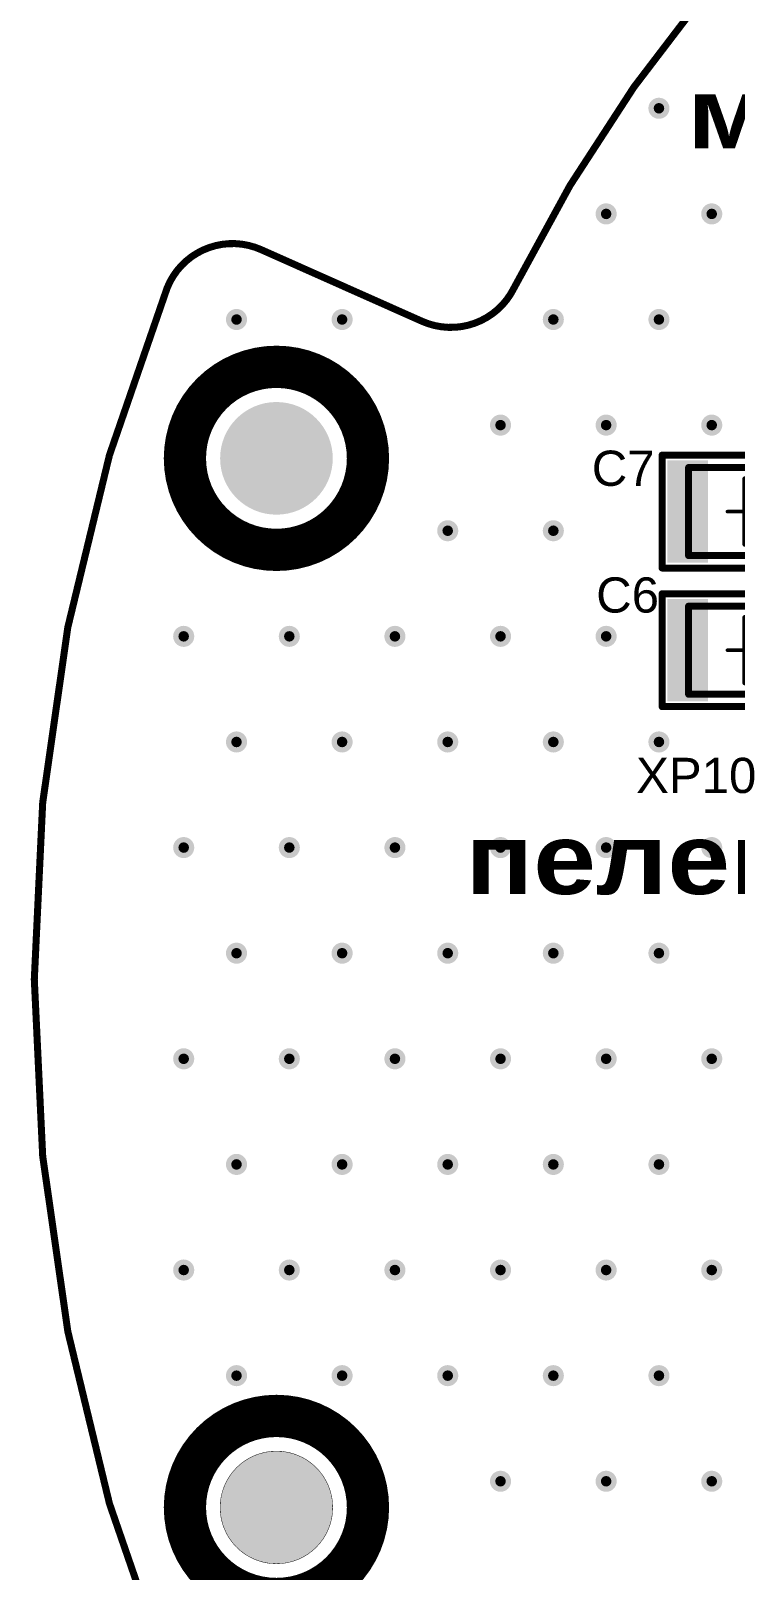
# Model space of a CAD drawing. Header units: inches. Extents: x 0 to 106, y 0 to 106.
# Drawn here: x -0.09 to 19.92, y 36.22 to 79.95 of the extents above; entities that cross this region are included whole.
import ezdxf

# ---------------------------------------------------------------- set-up
doc = ezdxf.new("R2010")
doc.units = ezdxf.units.IN
for name, color, linetype in [('Board shape', 56, 'Continuous'), ('Bottom Layer', 5, 'Continuous'), ('Keep-Out Layer', 6, 'Continuous'), ('Mechanical 1', 6, 'Continuous'), ('Mechanical 13', 56, 'Continuous'), ('Mechanical 15', 56, 'Continuous'), ('Mechanical 16', 56, 'Continuous'), ('Mechanical 5', 56, 'Continuous'), ('Pad Holes', 156, 'Continuous'), ('Top Layer', 1, 'Continuous'), ('Top Overlay', 2, 'Continuous'), ('Top Paste', 8, 'Continuous'), ('Top Solder', 216, 'Continuous'), ('Via Holes', 16, 'Continuous')]:
    doc.layers.add(name, color=color, linetype=linetype)
doc.styles.add('Arial', font='', dxfattribs={"height": 0.2})
doc.styles.add('Arial Black', font='', dxfattribs={"height": 0.2})
doc.styles.get('Arial').set_extended_font_data('Arial')
doc.styles.get('Arial Black').set_extended_font_data('Arial Black')

# ---------------------------------------------------------------- blocks, each defined once
blk = doc.blocks.new('1210C_21')
at = {"layer": 'Top Layer'}
for points in [[(-2.10207606, 1.35309991), (-1.14792506, 1.35309991), (-1.14792506, -1.35309991), (-2.10207606, -1.35309991)], [(1.14792506, 1.35309991), (2.10207606, 1.35309991), (2.10207606, -1.35309991), (1.14792506, -1.35309991)]]:
    blk.add_hatch(color=1, dxfattribs=at).paths.add_polyline_path(points)
at = {"layer": 'Top Paste'}
for points in [[(-2.10207606, 1.35309991), (-1.14792506, 1.35309991), (-1.14792506, -1.35309991), (-2.10207606, -1.35309991)], [(1.14792506, 1.35309991), (2.10207606, 1.35309991), (2.10207606, -1.35309991), (1.14792506, -1.35309991)]]:
    blk.add_hatch(color=8, dxfattribs=at).paths.add_polyline_path(points)
at = {"layer": 'Top Solder'}
for points in [[(-2.20367606, 1.45469991), (-1.04632506, 1.45469991), (-1.04632506, -1.45469991), (-2.20367606, -1.45469991)], [(1.04632506, 1.45469991), (2.20367606, 1.45469991), (2.20367606, -1.45469991), (1.04632506, -1.45469991)]]:
    blk.add_hatch(color=216, dxfattribs=at).paths.add_polyline_path(points)
at = {"layer": 'Mechanical 13'}
for points in [[(-1.59999934, 1.25000004, 0.1999996, 0.1999996, 0), (1.59999934, 1.25000004, 0.1999996, 0.1999996, 0)], [(-1.59999934, -1.25000004, 0.1999996, 0.1999996, 0), (-1.59999934, 1.25000004, 0.1999996, 0.1999996, 0)], [(1.59999934, -1.25000004, 0.1999996, 0.1999996, 0), (1.59999934, 1.25000004, 0.1999996, 0.1999996, 0)], [(-1.59999934, -1.25000004, 0.1999996, 0.1999996, 0), (1.59999934, -1.25000004, 0.1999996, 0.1999996, 0)]]:
    blk.add_lwpolyline(points, format="xyseb", dxfattribs=at)
for points in [[(-1.64999924, 1.25000004, 0.0999998, 0.0999998, 1), (-1.54999944, 1.25000004, 0.0999998, 0.0999998, 1)], [(-1.64999924, 1.25000004, 0.0999998, 0.0999998, 1), (-1.54999944, 1.25000004, 0.0999998, 0.0999998, 1)], [(1.54999944, 1.25000004, 0.0999998, 0.0999998, 1), (1.64999924, 1.25000004, 0.0999998, 0.0999998, 1)], [(1.54999944, 1.25000004, 0.0999998, 0.0999998, 1), (1.64999924, 1.25000004, 0.0999998, 0.0999998, 1)], [(-1.64999924, -1.25000004, 0.0999998, 0.0999998, 1), (-1.54999944, -1.25000004, 0.0999998, 0.0999998, 1)], [(-1.64999924, -1.25000004, 0.0999998, 0.0999998, 1), (-1.54999944, -1.25000004, 0.0999998, 0.0999998, 1)], [(1.54999944, -1.25000004, 0.0999998, 0.0999998, 1), (1.64999924, -1.25000004, 0.0999998, 0.0999998, 1)], [(1.54999944, -1.25000004, 0.0999998, 0.0999998, 1), (1.64999924, -1.25000004, 0.0999998, 0.0999998, 1)]]:
    blk.add_lwpolyline(points, format="xyseb", close=True, dxfattribs=at)
at = {"layer": 'Mechanical 15'}
for points in [[(-2.35207556, 1.60309814, 0.1999996, 0.1999996, 0), (2.35207556, 1.60309814, 0.1999996, 0.1999996, 0)], [(-2.35207556, -1.60310068, 0.1999996, 0.1999996, 0), (-2.35207556, 1.60309814, 0.1999996, 0.1999996, 0)], [(2.35207556, -1.60310068, 0.1999996, 0.1999996, 0), (2.35207556, 1.60309814, 0.1999996, 0.1999996, 0)], [(-2.35207556, -1.60310068, 0.1999996, 0.1999996, 0), (2.35207556, -1.60310068, 0.1999996, 0.1999996, 0)]]:
    blk.add_lwpolyline(points, format="xyseb", dxfattribs=at)
for points in [[(-2.40207546, 1.60309814, 0.0999998, 0.0999998, 1), (-2.30207566, 1.60309814, 0.0999998, 0.0999998, 1)], [(-2.40207546, 1.60309814, 0.0999998, 0.0999998, 1), (-2.30207566, 1.60309814, 0.0999998, 0.0999998, 1)], [(2.30207566, 1.60309814, 0.0999998, 0.0999998, 1), (2.40207546, 1.60309814, 0.0999998, 0.0999998, 1)], [(2.30207566, 1.60309814, 0.0999998, 0.0999998, 1), (2.40207546, 1.60309814, 0.0999998, 0.0999998, 1)], [(-2.40207546, -1.60310068, 0.0999998, 0.0999998, 1), (-2.30207566, -1.60310068, 0.0999998, 0.0999998, 1)], [(-2.40207546, -1.60310068, 0.0999998, 0.0999998, 1), (-2.30207566, -1.60310068, 0.0999998, 0.0999998, 1)], [(2.30207566, -1.60310068, 0.0999998, 0.0999998, 1), (2.40207546, -1.60310068, 0.0999998, 0.0999998, 1)], [(2.30207566, -1.60310068, 0.0999998, 0.0999998, 1), (2.40207546, -1.60310068, 0.0999998, 0.0999998, 1)]]:
    blk.add_lwpolyline(points, format="xyseb", close=True, dxfattribs=at)
at = {"layer": 'Mechanical 16'}
for points in [[(0, -0.499999, 0.0999998, 0.0999998, 0), (0, 0.499999, 0.0999998, 0.0999998, 0)], [(-0.499999, 0, 0.0999998, 0.0999998, 0), (0.499999, 0, 0.0999998, 0.0999998, 0)]]:
    blk.add_lwpolyline(points, format="xyseb", dxfattribs=at)
for points in [[(-0.02499868, 0.499999, 0.0499999, 0.0499999, 1), (0.02499868, 0.499999, 0.0499999, 0.0499999, 1)], [(-0.5249976799999999, 0, 0.0499999, 0.0499999, 1), (-0.47500032, 0, 0.0499999, 0.0499999, 1)], [(0.47500032, 0, 0.0499999, 0.0499999, 1), (0.5249976799999999, 0, 0.0499999, 0.0499999, 1)], [(-0.02499868, -0.499999, 0.0499999, 0.0499999, 1), (0.02499868, -0.499999, 0.0499999, 0.0499999, 1)]]:
    blk.add_lwpolyline(points, format="xyseb", close=True, dxfattribs=at)
at = {"layer": 'Mechanical 5'}
for points in [[(-2.35207556, 1.60309814, 0.1999996, 0.1999996, 0), (2.35207556, 1.60309814, 0.1999996, 0.1999996, 0)], [(-2.35207556, -1.60310322, 0.1999996, 0.1999996, 0), (-2.35207556, 1.60309814, 0.1999996, 0.1999996, 0)], [(2.35207556, -1.60310322, 0.1999996, 0.1999996, 0), (2.35207556, 1.60309814, 0.1999996, 0.1999996, 0)], [(-2.35207556, -1.60310322, 0.1999996, 0.1999996, 0), (2.35207556, -1.60310322, 0.1999996, 0.1999996, 0)]]:
    blk.add_lwpolyline(points, format="xyseb", dxfattribs=at)
for points in [[(-2.40207546, 1.60309814, 0.0999998, 0.0999998, 1), (-2.30207566, 1.60309814, 0.0999998, 0.0999998, 1)], [(-2.40207546, 1.60309814, 0.0999998, 0.0999998, 1), (-2.30207566, 1.60309814, 0.0999998, 0.0999998, 1)], [(2.30207566, 1.60309814, 0.0999998, 0.0999998, 1), (2.40207546, 1.60309814, 0.0999998, 0.0999998, 1)], [(2.30207566, 1.60309814, 0.0999998, 0.0999998, 1), (2.40207546, 1.60309814, 0.0999998, 0.0999998, 1)], [(-2.40207546, -1.60310322, 0.0999998, 0.0999998, 1), (-2.30207566, -1.60310322, 0.0999998, 0.0999998, 1)], [(-2.40207546, -1.60310322, 0.0999998, 0.0999998, 1), (-2.30207566, -1.60310322, 0.0999998, 0.0999998, 1)], [(2.30207566, -1.60310322, 0.0999998, 0.0999998, 1), (2.40207546, -1.60310322, 0.0999998, 0.0999998, 1)], [(2.30207566, -1.60310322, 0.0999998, 0.0999998, 1), (2.40207546, -1.60310322, 0.0999998, 0.0999998, 1)]]:
    blk.add_lwpolyline(points, format="xyseb", close=True, dxfattribs=at)
at = {"layer": 'Top Overlay'}
for points in [[(-0.75000104, 1.27500126, 0.1499997, 0.1499997, 0), (0.75000104, 1.27500126, 0.1499997, 0.1499997, 0)], [(0, 0, 0.1499997, 0.1499997, 0), (0, 0.9249994199999999, 0.1499997, 0.1499997, 0)], [(0, -0.9249994199999999, 0.1499997, 0.1499997, 0), (0, 0, 0.1499997, 0.1499997, 0)], [(-0.75000104, -1.27500126, 0.1499997, 0.1499997, 0), (0.75000104, -1.27500126, 0.1499997, 0.1499997, 0)]]:
    blk.add_lwpolyline(points, format="xyseb", dxfattribs=at)
for points in [[(-0.7875015999999999, 1.27500126, 0.07499858, 0.07499858, 1), (-0.7125004799999999, 1.27500126, 0.07499858, 0.07499858, 1)], [(0.7125004799999999, 1.27500126, 0.07499858, 0.07499858, 1), (0.7875015999999999, 1.27500126, 0.07499858, 0.07499858, 1)], [(-0.03750056, 0.9249994199999999, 0.07499858, 0.07499858, 1), (0.03750056, 0.9249994199999999, 0.07499858, 0.07499858, 1)], [(-0.03750056, 0, 0.07499858, 0.07499858, 1), (0.03750056, 0, 0.07499858, 0.07499858, 1)], [(-0.03750056, 0, 0.07499858, 0.07499858, 1), (0.03750056, 0, 0.07499858, 0.07499858, 1)], [(-0.03750056, -0.9249994199999999, 0.07499858, 0.07499858, 1), (0.03750056, -0.9249994199999999, 0.07499858, 0.07499858, 1)], [(-0.7875015999999999, -1.27500126, 0.07499858, 0.07499858, 1), (-0.7125004799999999, -1.27500126, 0.07499858, 0.07499858, 1)], [(0.7125004799999999, -1.27500126, 0.07499858, 0.07499858, 1), (0.7875015999999999, -1.27500126, 0.07499858, 0.07499858, 1)]]:
    blk.add_lwpolyline(points, format="xyseb", close=True, dxfattribs=at)
at = {"layer": 'Mechanical 5', "style": 'Arial'}
blk.add_text('C7', height=1.00000054, rotation=360, dxfattribs=at).set_placement((-1.27e-05, 0.01071626))
blk = doc.blocks.new('1210C_22')
at = {"layer": 'Top Layer'}
for points in [[(-2.10207606, 1.35309991), (-1.14792506, 1.35309991), (-1.14792506, -1.35309991), (-2.10207606, -1.35309991)], [(1.14792506, 1.35309991), (2.10207606, 1.35309991), (2.10207606, -1.35309991), (1.14792506, -1.35309991)]]:
    blk.add_hatch(color=1, dxfattribs=at).paths.add_polyline_path(points)
at = {"layer": 'Top Paste'}
for points in [[(-2.10207606, 1.35309991), (-1.14792506, 1.35309991), (-1.14792506, -1.35309991), (-2.10207606, -1.35309991)], [(1.14792506, 1.35309991), (2.10207606, 1.35309991), (2.10207606, -1.35309991), (1.14792506, -1.35309991)]]:
    blk.add_hatch(color=8, dxfattribs=at).paths.add_polyline_path(points)
at = {"layer": 'Top Solder'}
for points in [[(-2.20367606, 1.45469991), (-1.04632506, 1.45469991), (-1.04632506, -1.45469991), (-2.20367606, -1.45469991)], [(1.04632506, 1.45469991), (2.20367606, 1.45469991), (2.20367606, -1.45469991), (1.04632506, -1.45469991)]]:
    blk.add_hatch(color=216, dxfattribs=at).paths.add_polyline_path(points)
at = {"layer": 'Mechanical 13'}
for points in [[(-1.59999934, -1.25000004, 0.1999996, 0.1999996, 0), (-1.59999934, 1.25000004, 0.1999996, 0.1999996, 0)], [(-1.59999934, 1.25000004, 0.1999996, 0.1999996, 0), (1.59999934, 1.25000004, 0.1999996, 0.1999996, 0)], [(1.59999934, -1.25000004, 0.1999996, 0.1999996, 0), (1.59999934, 1.25000004, 0.1999996, 0.1999996, 0)], [(-1.59999934, -1.25000004, 0.1999996, 0.1999996, 0), (1.59999934, -1.25000004, 0.1999996, 0.1999996, 0)]]:
    blk.add_lwpolyline(points, format="xyseb", dxfattribs=at)
for points in [[(-1.64999924, 1.25000004, 0.0999998, 0.0999998, 1), (-1.54999944, 1.25000004, 0.0999998, 0.0999998, 1)], [(-1.64999924, 1.25000004, 0.0999998, 0.0999998, 1), (-1.54999944, 1.25000004, 0.0999998, 0.0999998, 1)], [(1.54999944, 1.25000004, 0.0999998, 0.0999998, 1), (1.64999924, 1.25000004, 0.0999998, 0.0999998, 1)], [(1.54999944, 1.25000004, 0.0999998, 0.0999998, 1), (1.64999924, 1.25000004, 0.0999998, 0.0999998, 1)], [(-1.64999924, -1.25000004, 0.0999998, 0.0999998, 1), (-1.54999944, -1.25000004, 0.0999998, 0.0999998, 1)], [(-1.64999924, -1.25000004, 0.0999998, 0.0999998, 1), (-1.54999944, -1.25000004, 0.0999998, 0.0999998, 1)], [(1.54999944, -1.25000004, 0.0999998, 0.0999998, 1), (1.64999924, -1.25000004, 0.0999998, 0.0999998, 1)], [(1.54999944, -1.25000004, 0.0999998, 0.0999998, 1), (1.64999924, -1.25000004, 0.0999998, 0.0999998, 1)]]:
    blk.add_lwpolyline(points, format="xyseb", close=True, dxfattribs=at)
at = {"layer": 'Mechanical 15'}
for points in [[(-2.35207556, -1.60310068, 0.1999996, 0.1999996, 0), (-2.35207556, 1.60309814, 0.1999996, 0.1999996, 0)], [(-2.35207556, 1.60309814, 0.1999996, 0.1999996, 0), (2.35207556, 1.60309814, 0.1999996, 0.1999996, 0)], [(2.35207556, -1.60310068, 0.1999996, 0.1999996, 0), (2.35207556, 1.60309814, 0.1999996, 0.1999996, 0)], [(-2.35207556, -1.60310068, 0.1999996, 0.1999996, 0), (2.35207556, -1.60310068, 0.1999996, 0.1999996, 0)]]:
    blk.add_lwpolyline(points, format="xyseb", dxfattribs=at)
for points in [[(-2.40207546, 1.60309814, 0.0999998, 0.0999998, 1), (-2.30207566, 1.60309814, 0.0999998, 0.0999998, 1)], [(-2.40207546, 1.60309814, 0.0999998, 0.0999998, 1), (-2.30207566, 1.60309814, 0.0999998, 0.0999998, 1)], [(2.30207566, 1.60309814, 0.0999998, 0.0999998, 1), (2.40207546, 1.60309814, 0.0999998, 0.0999998, 1)], [(2.30207566, 1.60309814, 0.0999998, 0.0999998, 1), (2.40207546, 1.60309814, 0.0999998, 0.0999998, 1)], [(-2.40207546, -1.60310068, 0.0999998, 0.0999998, 1), (-2.30207566, -1.60310068, 0.0999998, 0.0999998, 1)], [(-2.40207546, -1.60310068, 0.0999998, 0.0999998, 1), (-2.30207566, -1.60310068, 0.0999998, 0.0999998, 1)], [(2.30207566, -1.60310068, 0.0999998, 0.0999998, 1), (2.40207546, -1.60310068, 0.0999998, 0.0999998, 1)], [(2.30207566, -1.60310068, 0.0999998, 0.0999998, 1), (2.40207546, -1.60310068, 0.0999998, 0.0999998, 1)]]:
    blk.add_lwpolyline(points, format="xyseb", close=True, dxfattribs=at)
at = {"layer": 'Mechanical 16'}
for points in [[(0, -0.499999, 0.0999998, 0.0999998, 0), (0, 0.499999, 0.0999998, 0.0999998, 0)], [(-0.499999, 0, 0.0999998, 0.0999998, 0), (0.499999, 0, 0.0999998, 0.0999998, 0)]]:
    blk.add_lwpolyline(points, format="xyseb", dxfattribs=at)
for points in [[(-0.02499868, 0.499999, 0.0499999, 0.0499999, 1), (0.02499868, 0.499999, 0.0499999, 0.0499999, 1)], [(-0.5249976799999999, 0, 0.0499999, 0.0499999, 1), (-0.47500032, 0, 0.0499999, 0.0499999, 1)], [(0.47500032, 0, 0.0499999, 0.0499999, 1), (0.5249976799999999, 0, 0.0499999, 0.0499999, 1)], [(-0.02499868, -0.499999, 0.0499999, 0.0499999, 1), (0.02499868, -0.499999, 0.0499999, 0.0499999, 1)]]:
    blk.add_lwpolyline(points, format="xyseb", close=True, dxfattribs=at)
at = {"layer": 'Mechanical 5'}
for points in [[(-2.35207556, -1.60310322, 0.1999996, 0.1999996, 0), (-2.35207556, 1.60309814, 0.1999996, 0.1999996, 0)], [(-2.35207556, 1.60309814, 0.1999996, 0.1999996, 0), (2.35207556, 1.60309814, 0.1999996, 0.1999996, 0)], [(2.35207556, -1.60310322, 0.1999996, 0.1999996, 0), (2.35207556, 1.60309814, 0.1999996, 0.1999996, 0)], [(-2.35207556, -1.60310322, 0.1999996, 0.1999996, 0), (2.35207556, -1.60310322, 0.1999996, 0.1999996, 0)]]:
    blk.add_lwpolyline(points, format="xyseb", dxfattribs=at)
for points in [[(-2.40207546, 1.60309814, 0.0999998, 0.0999998, 1), (-2.30207566, 1.60309814, 0.0999998, 0.0999998, 1)], [(-2.40207546, 1.60309814, 0.0999998, 0.0999998, 1), (-2.30207566, 1.60309814, 0.0999998, 0.0999998, 1)], [(2.30207566, 1.60309814, 0.0999998, 0.0999998, 1), (2.40207546, 1.60309814, 0.0999998, 0.0999998, 1)], [(2.30207566, 1.60309814, 0.0999998, 0.0999998, 1), (2.40207546, 1.60309814, 0.0999998, 0.0999998, 1)], [(-2.40207546, -1.60310322, 0.0999998, 0.0999998, 1), (-2.30207566, -1.60310322, 0.0999998, 0.0999998, 1)], [(-2.40207546, -1.60310322, 0.0999998, 0.0999998, 1), (-2.30207566, -1.60310322, 0.0999998, 0.0999998, 1)], [(2.30207566, -1.60310322, 0.0999998, 0.0999998, 1), (2.40207546, -1.60310322, 0.0999998, 0.0999998, 1)], [(2.30207566, -1.60310322, 0.0999998, 0.0999998, 1), (2.40207546, -1.60310322, 0.0999998, 0.0999998, 1)]]:
    blk.add_lwpolyline(points, format="xyseb", close=True, dxfattribs=at)
at = {"layer": 'Top Overlay'}
for points in [[(-0.75000104, 1.27500126, 0.1499997, 0.1499997, 0), (0.75000104, 1.27500126, 0.1499997, 0.1499997, 0)], [(0, 0, 0.1499997, 0.1499997, 0), (0, 0.9249994199999999, 0.1499997, 0.1499997, 0)], [(0, -0.9249994199999999, 0.1499997, 0.1499997, 0), (0, 0, 0.1499997, 0.1499997, 0)], [(-0.75000104, -1.27500126, 0.1499997, 0.1499997, 0), (0.75000104, -1.27500126, 0.1499997, 0.1499997, 0)]]:
    blk.add_lwpolyline(points, format="xyseb", dxfattribs=at)
for points in [[(-0.7875015999999999, 1.27500126, 0.07499858, 0.07499858, 1), (-0.7125004799999999, 1.27500126, 0.07499858, 0.07499858, 1)], [(0.7125004799999999, 1.27500126, 0.07499858, 0.07499858, 1), (0.7875015999999999, 1.27500126, 0.07499858, 0.07499858, 1)], [(-0.03750056, 0.9249994199999999, 0.07499858, 0.07499858, 1), (0.03750056, 0.9249994199999999, 0.07499858, 0.07499858, 1)], [(-0.03750056, 0, 0.07499858, 0.07499858, 1), (0.03750056, 0, 0.07499858, 0.07499858, 1)], [(-0.03750056, 0, 0.07499858, 0.07499858, 1), (0.03750056, 0, 0.07499858, 0.07499858, 1)], [(-0.03750056, -0.9249994199999999, 0.07499858, 0.07499858, 1), (0.03750056, -0.9249994199999999, 0.07499858, 0.07499858, 1)], [(-0.7875015999999999, -1.27500126, 0.07499858, 0.07499858, 1), (-0.7125004799999999, -1.27500126, 0.07499858, 0.07499858, 1)], [(0.7125004799999999, -1.27500126, 0.07499858, 0.07499858, 1), (0.7875015999999999, -1.27500126, 0.07499858, 0.07499858, 1)]]:
    blk.add_lwpolyline(points, format="xyseb", close=True, dxfattribs=at)
at = {"layer": 'Mechanical 5', "style": 'Arial'}
blk.add_text('C6', height=1.00000054, rotation=360, dxfattribs=at).set_placement((-1.27e-05, 0.01071626))

msp = doc.modelspace()

# ---------------------------------------------------------------- hatches: boundary and pattern name
at = {"layer": 'Bottom Layer'}
h = msp.add_hatch(color=5, dxfattribs=at)
edge = h.paths.add_edge_path()
edge.add_arc((17.7500026, 77.75000198), 0.2999994, 0, 360)
h = msp.add_hatch(color=5, dxfattribs=at)
edge = h.paths.add_edge_path()
edge.add_arc((16.25000306, 74.7500029), 0.2999994, 0, 360)
h = msp.add_hatch(color=5, dxfattribs=at)
edge = h.paths.add_edge_path()
edge.add_arc((19.25000214, 74.7500029), 0.2999994, 0, 360)
h = msp.add_hatch(color=5, dxfattribs=at)
edge = h.paths.add_edge_path()
edge.add_arc((5.75000628, 71.75000382), 0.2999994, 0, 360)
h = msp.add_hatch(color=5, dxfattribs=at)
edge = h.paths.add_edge_path()
edge.add_arc((8.75000536, 71.75000382), 0.2999994, 0, 360)
h = msp.add_hatch(color=5, dxfattribs=at)
edge = h.paths.add_edge_path()
edge.add_arc((14.75000352, 71.75000382), 0.2999994, 0, 360)
h = msp.add_hatch(color=5, dxfattribs=at)
edge = h.paths.add_edge_path()
edge.add_arc((17.7500026, 71.75000382), 0.2999994, 0, 360)
h = msp.add_hatch(color=5, dxfattribs=at)
edge = h.paths.add_edge_path()
edge.add_arc((13.25000398, 68.75000474), 0.2999994, 0, 360)
h = msp.add_hatch(color=5, dxfattribs=at)
edge = h.paths.add_edge_path()
edge.add_arc((16.25000306, 68.75000474), 0.2999994, 0, 360)
h = msp.add_hatch(color=5, dxfattribs=at)
edge = h.paths.add_edge_path()
edge.add_arc((19.25000214, 68.75000474), 0.2999994, 0, 360)
h = msp.add_hatch(color=5, dxfattribs=at)
edge = h.paths.add_edge_path()
edge.add_arc((11.75000444, 65.75000566), 0.2999994, 0, 360)
h = msp.add_hatch(color=5, dxfattribs=at)
edge = h.paths.add_edge_path()
edge.add_arc((14.75000352, 65.75000566), 0.2999994, 0, 360)
h = msp.add_hatch(color=5, dxfattribs=at)
edge = h.paths.add_edge_path()
edge.add_arc((4.25000674, 62.75000658), 0.2999994, 0, 360)
h = msp.add_hatch(color=5, dxfattribs=at)
edge = h.paths.add_edge_path()
edge.add_arc((7.250005819999999, 62.75000658), 0.2999994, 0, 360)
h = msp.add_hatch(color=5, dxfattribs=at)
edge = h.paths.add_edge_path()
edge.add_arc((10.2500049, 62.75000658), 0.2999994, 0, 360)
h = msp.add_hatch(color=5, dxfattribs=at)
edge = h.paths.add_edge_path()
edge.add_arc((13.25000398, 62.75000658), 0.2999994, 0, 360)
h = msp.add_hatch(color=5, dxfattribs=at)
edge = h.paths.add_edge_path()
edge.add_arc((16.25000306, 62.75000658), 0.2999994, 0, 360)
h = msp.add_hatch(color=5, dxfattribs=at)
edge = h.paths.add_edge_path()
edge.add_arc((5.75000628, 59.7500075), 0.2999994, 0, 360)
h = msp.add_hatch(color=5, dxfattribs=at)
edge = h.paths.add_edge_path()
edge.add_arc((8.75000536, 59.7500075), 0.2999994, 0, 360)
h = msp.add_hatch(color=5, dxfattribs=at)
edge = h.paths.add_edge_path()
edge.add_arc((11.75000444, 59.7500075), 0.2999994, 0, 360)
h = msp.add_hatch(color=5, dxfattribs=at)
edge = h.paths.add_edge_path()
edge.add_arc((14.75000352, 59.7500075), 0.2999994, 0, 360)
h = msp.add_hatch(color=5, dxfattribs=at)
edge = h.paths.add_edge_path()
edge.add_arc((17.7500026, 59.7500075), 0.2999994, 0, 360)
h = msp.add_hatch(color=5, dxfattribs=at)
edge = h.paths.add_edge_path()
edge.add_arc((4.25000674, 56.75000842), 0.2999994, 0, 360)
h = msp.add_hatch(color=5, dxfattribs=at)
edge = h.paths.add_edge_path()
edge.add_arc((7.250005819999999, 56.75000842), 0.2999994, 0, 360)
h = msp.add_hatch(color=5, dxfattribs=at)
edge = h.paths.add_edge_path()
edge.add_arc((10.2500049, 56.75000842), 0.2999994, 0, 360)
h = msp.add_hatch(color=5, dxfattribs=at)
edge = h.paths.add_edge_path()
edge.add_arc((13.25000398, 56.75000842), 0.2999994, 0, 360)
h = msp.add_hatch(color=5, dxfattribs=at)
edge = h.paths.add_edge_path()
edge.add_arc((16.25000306, 56.75000842), 0.2999994, 0, 360)
h = msp.add_hatch(color=5, dxfattribs=at)
edge = h.paths.add_edge_path()
edge.add_arc((19.25000214, 56.75000842), 0.2999994, 0, 360)
h = msp.add_hatch(color=5, dxfattribs=at)
edge = h.paths.add_edge_path()
edge.add_arc((5.75000628, 53.75000933999999), 0.2999994, 0, 360)
h = msp.add_hatch(color=5, dxfattribs=at)
edge = h.paths.add_edge_path()
edge.add_arc((8.75000536, 53.75000933999999), 0.2999994, 0, 360)
h = msp.add_hatch(color=5, dxfattribs=at)
edge = h.paths.add_edge_path()
edge.add_arc((11.75000444, 53.75000933999999), 0.2999994, 0, 360)
h = msp.add_hatch(color=5, dxfattribs=at)
edge = h.paths.add_edge_path()
edge.add_arc((14.75000352, 53.75000933999999), 0.2999994, 0, 360)
h = msp.add_hatch(color=5, dxfattribs=at)
edge = h.paths.add_edge_path()
edge.add_arc((17.7500026, 53.75000933999999), 0.2999994, 0, 360)
h = msp.add_hatch(color=5, dxfattribs=at)
edge = h.paths.add_edge_path()
edge.add_arc((4.25000674, 50.75001026), 0.2999994, 0, 360)
h = msp.add_hatch(color=5, dxfattribs=at)
edge = h.paths.add_edge_path()
edge.add_arc((7.250005819999999, 50.75001026), 0.2999994, 0, 360)
h = msp.add_hatch(color=5, dxfattribs=at)
edge = h.paths.add_edge_path()
edge.add_arc((10.2500049, 50.75001026), 0.2999994, 0, 360)
h = msp.add_hatch(color=5, dxfattribs=at)
edge = h.paths.add_edge_path()
edge.add_arc((13.25000398, 50.75001026), 0.2999994, 0, 360)
h = msp.add_hatch(color=5, dxfattribs=at)
edge = h.paths.add_edge_path()
edge.add_arc((16.25000306, 50.75001026), 0.2999994, 0, 360)
h = msp.add_hatch(color=5, dxfattribs=at)
edge = h.paths.add_edge_path()
edge.add_arc((19.25000214, 50.75001026), 0.2999994, 0, 360)
h = msp.add_hatch(color=5, dxfattribs=at)
edge = h.paths.add_edge_path()
edge.add_arc((5.75000628, 47.75001117999999), 0.2999994, 0, 360)
h = msp.add_hatch(color=5, dxfattribs=at)
edge = h.paths.add_edge_path()
edge.add_arc((8.75000536, 47.75001117999999), 0.2999994, 0, 360)
h = msp.add_hatch(color=5, dxfattribs=at)
edge = h.paths.add_edge_path()
edge.add_arc((11.75000444, 47.75001117999999), 0.2999994, 0, 360)
h = msp.add_hatch(color=5, dxfattribs=at)
edge = h.paths.add_edge_path()
edge.add_arc((14.75000352, 47.75001117999999), 0.2999994, 0, 360)
h = msp.add_hatch(color=5, dxfattribs=at)
edge = h.paths.add_edge_path()
edge.add_arc((17.7500026, 47.75001117999999), 0.2999994, 0, 360)
h = msp.add_hatch(color=5, dxfattribs=at)
edge = h.paths.add_edge_path()
edge.add_arc((4.25000674, 44.7500121), 0.2999994, 0, 360)
h = msp.add_hatch(color=5, dxfattribs=at)
edge = h.paths.add_edge_path()
edge.add_arc((7.250005819999999, 44.7500121), 0.2999994, 0, 360)
h = msp.add_hatch(color=5, dxfattribs=at)
edge = h.paths.add_edge_path()
edge.add_arc((10.2500049, 44.7500121), 0.2999994, 0, 360)
h = msp.add_hatch(color=5, dxfattribs=at)
edge = h.paths.add_edge_path()
edge.add_arc((13.25000398, 44.7500121), 0.2999994, 0, 360)
h = msp.add_hatch(color=5, dxfattribs=at)
edge = h.paths.add_edge_path()
edge.add_arc((16.25000306, 44.7500121), 0.2999994, 0, 360)
h = msp.add_hatch(color=5, dxfattribs=at)
edge = h.paths.add_edge_path()
edge.add_arc((19.25000214, 44.7500121), 0.2999994, 0, 360)
h = msp.add_hatch(color=5, dxfattribs=at)
edge = h.paths.add_edge_path()
edge.add_arc((5.75000628, 41.75001302), 0.2999994, 0, 360)
h = msp.add_hatch(color=5, dxfattribs=at)
edge = h.paths.add_edge_path()
edge.add_arc((8.75000536, 41.75001302), 0.2999994, 0, 360)
h = msp.add_hatch(color=5, dxfattribs=at)
edge = h.paths.add_edge_path()
edge.add_arc((11.75000444, 41.75001302), 0.2999994, 0, 360)
h = msp.add_hatch(color=5, dxfattribs=at)
edge = h.paths.add_edge_path()
edge.add_arc((14.75000352, 41.75001302), 0.2999994, 0, 360)
h = msp.add_hatch(color=5, dxfattribs=at)
edge = h.paths.add_edge_path()
edge.add_arc((17.7500026, 41.75001302), 0.2999994, 0, 360)
h = msp.add_hatch(color=5, dxfattribs=at)
edge = h.paths.add_edge_path()
edge.add_arc((13.25000398, 38.75001394), 0.2999994, 0, 360)
h = msp.add_hatch(color=5, dxfattribs=at)
edge = h.paths.add_edge_path()
edge.add_arc((16.25000306, 38.75001394), 0.2999994, 0, 360)
h = msp.add_hatch(color=5, dxfattribs=at)
edge = h.paths.add_edge_path()
edge.add_arc((19.25000214, 38.75001394), 0.2999994, 0, 360)
at = {"layer": 'Pad Holes'}
h = msp.add_hatch(color=7, dxfattribs=at)
edge = h.paths.add_edge_path()
edge.add_arc((6.88423058, 67.80635156), 1.59999934, 0, 360)
h = msp.add_hatch(color=7, dxfattribs=at)
edge = h.paths.add_edge_path()
edge.add_arc((6.884548079999999, 38.00637814), 1.59999934, 0, 360)
at = {"layer": 'Top Layer'}
h = msp.add_hatch(color=1, dxfattribs=at)
edge = h.paths.add_edge_path()
edge.add_arc((17.7500026, 77.75000198), 0.2999994, 0, 360)
h = msp.add_hatch(color=1, dxfattribs=at)
edge = h.paths.add_edge_path()
edge.add_arc((16.25000306, 74.7500029), 0.2999994, 0, 360)
h = msp.add_hatch(color=1, dxfattribs=at)
edge = h.paths.add_edge_path()
edge.add_arc((19.25000214, 74.7500029), 0.2999994, 0, 360)
h = msp.add_hatch(color=1, dxfattribs=at)
edge = h.paths.add_edge_path()
edge.add_arc((5.75000628, 71.75000382), 0.2999994, 0, 360)
h = msp.add_hatch(color=1, dxfattribs=at)
edge = h.paths.add_edge_path()
edge.add_arc((8.75000536, 71.75000382), 0.2999994, 0, 360)
h = msp.add_hatch(color=1, dxfattribs=at)
edge = h.paths.add_edge_path()
edge.add_arc((14.75000352, 71.75000382), 0.2999994, 0, 360)
h = msp.add_hatch(color=1, dxfattribs=at)
edge = h.paths.add_edge_path()
edge.add_arc((17.7500026, 71.75000382), 0.2999994, 0, 360)
h = msp.add_hatch(color=1, dxfattribs=at)
edge = h.paths.add_edge_path()
edge.add_arc((13.25000398, 68.75000474), 0.2999994, 0, 360)
h = msp.add_hatch(color=1, dxfattribs=at)
edge = h.paths.add_edge_path()
edge.add_arc((16.25000306, 68.75000474), 0.2999994, 0, 360)
h = msp.add_hatch(color=1, dxfattribs=at)
edge = h.paths.add_edge_path()
edge.add_arc((19.25000214, 68.75000474), 0.2999994, 0, 360)
h = msp.add_hatch(color=1, dxfattribs=at)
edge = h.paths.add_edge_path()
edge.add_arc((11.75000444, 65.75000566), 0.2999994, 0, 360)
h = msp.add_hatch(color=1, dxfattribs=at)
edge = h.paths.add_edge_path()
edge.add_arc((14.75000352, 65.75000566), 0.2999994, 0, 360)
h = msp.add_hatch(color=1, dxfattribs=at)
edge = h.paths.add_edge_path()
edge.add_arc((4.25000674, 62.75000658), 0.2999994, 0, 360)
h = msp.add_hatch(color=1, dxfattribs=at)
edge = h.paths.add_edge_path()
edge.add_arc((7.250005819999999, 62.75000658), 0.2999994, 0, 360)
h = msp.add_hatch(color=1, dxfattribs=at)
edge = h.paths.add_edge_path()
edge.add_arc((10.2500049, 62.75000658), 0.2999994, 0, 360)
h = msp.add_hatch(color=1, dxfattribs=at)
edge = h.paths.add_edge_path()
edge.add_arc((13.25000398, 62.75000658), 0.2999994, 0, 360)
h = msp.add_hatch(color=1, dxfattribs=at)
edge = h.paths.add_edge_path()
edge.add_arc((16.25000306, 62.75000658), 0.2999994, 0, 360)
h = msp.add_hatch(color=1, dxfattribs=at)
edge = h.paths.add_edge_path()
edge.add_arc((5.75000628, 59.7500075), 0.2999994, 0, 360)
h = msp.add_hatch(color=1, dxfattribs=at)
edge = h.paths.add_edge_path()
edge.add_arc((8.75000536, 59.7500075), 0.2999994, 0, 360)
h = msp.add_hatch(color=1, dxfattribs=at)
edge = h.paths.add_edge_path()
edge.add_arc((11.75000444, 59.7500075), 0.2999994, 0, 360)
h = msp.add_hatch(color=1, dxfattribs=at)
edge = h.paths.add_edge_path()
edge.add_arc((14.75000352, 59.7500075), 0.2999994, 0, 360)
h = msp.add_hatch(color=1, dxfattribs=at)
edge = h.paths.add_edge_path()
edge.add_arc((17.7500026, 59.7500075), 0.2999994, 0, 360)
h = msp.add_hatch(color=1, dxfattribs=at)
edge = h.paths.add_edge_path()
edge.add_arc((4.25000674, 56.75000842), 0.2999994, 0, 360)
h = msp.add_hatch(color=1, dxfattribs=at)
edge = h.paths.add_edge_path()
edge.add_arc((7.250005819999999, 56.75000842), 0.2999994, 0, 360)
h = msp.add_hatch(color=1, dxfattribs=at)
edge = h.paths.add_edge_path()
edge.add_arc((10.2500049, 56.75000842), 0.2999994, 0, 360)
h = msp.add_hatch(color=1, dxfattribs=at)
edge = h.paths.add_edge_path()
edge.add_arc((13.25000398, 56.75000842), 0.2999994, 0, 360)
h = msp.add_hatch(color=1, dxfattribs=at)
edge = h.paths.add_edge_path()
edge.add_arc((16.25000306, 56.75000842), 0.2999994, 0, 360)
h = msp.add_hatch(color=1, dxfattribs=at)
edge = h.paths.add_edge_path()
edge.add_arc((19.25000214, 56.75000842), 0.2999994, 0, 360)
h = msp.add_hatch(color=1, dxfattribs=at)
edge = h.paths.add_edge_path()
edge.add_arc((5.75000628, 53.75000933999999), 0.2999994, 0, 360)
h = msp.add_hatch(color=1, dxfattribs=at)
edge = h.paths.add_edge_path()
edge.add_arc((8.75000536, 53.75000933999999), 0.2999994, 0, 360)
h = msp.add_hatch(color=1, dxfattribs=at)
edge = h.paths.add_edge_path()
edge.add_arc((11.75000444, 53.75000933999999), 0.2999994, 0, 360)
h = msp.add_hatch(color=1, dxfattribs=at)
edge = h.paths.add_edge_path()
edge.add_arc((14.75000352, 53.75000933999999), 0.2999994, 0, 360)
h = msp.add_hatch(color=1, dxfattribs=at)
edge = h.paths.add_edge_path()
edge.add_arc((17.7500026, 53.75000933999999), 0.2999994, 0, 360)
h = msp.add_hatch(color=1, dxfattribs=at)
edge = h.paths.add_edge_path()
edge.add_arc((4.25000674, 50.75001026), 0.2999994, 0, 360)
h = msp.add_hatch(color=1, dxfattribs=at)
edge = h.paths.add_edge_path()
edge.add_arc((7.250005819999999, 50.75001026), 0.2999994, 0, 360)
h = msp.add_hatch(color=1, dxfattribs=at)
edge = h.paths.add_edge_path()
edge.add_arc((10.2500049, 50.75001026), 0.2999994, 0, 360)
h = msp.add_hatch(color=1, dxfattribs=at)
edge = h.paths.add_edge_path()
edge.add_arc((13.25000398, 50.75001026), 0.2999994, 0, 360)
h = msp.add_hatch(color=1, dxfattribs=at)
edge = h.paths.add_edge_path()
edge.add_arc((16.25000306, 50.75001026), 0.2999994, 0, 360)
h = msp.add_hatch(color=1, dxfattribs=at)
edge = h.paths.add_edge_path()
edge.add_arc((19.25000214, 50.75001026), 0.2999994, 0, 360)
h = msp.add_hatch(color=1, dxfattribs=at)
edge = h.paths.add_edge_path()
edge.add_arc((5.75000628, 47.75001117999999), 0.2999994, 0, 360)
h = msp.add_hatch(color=1, dxfattribs=at)
edge = h.paths.add_edge_path()
edge.add_arc((8.75000536, 47.75001117999999), 0.2999994, 0, 360)
h = msp.add_hatch(color=1, dxfattribs=at)
edge = h.paths.add_edge_path()
edge.add_arc((11.75000444, 47.75001117999999), 0.2999994, 0, 360)
h = msp.add_hatch(color=1, dxfattribs=at)
edge = h.paths.add_edge_path()
edge.add_arc((14.75000352, 47.75001117999999), 0.2999994, 0, 360)
h = msp.add_hatch(color=1, dxfattribs=at)
edge = h.paths.add_edge_path()
edge.add_arc((17.7500026, 47.75001117999999), 0.2999994, 0, 360)
h = msp.add_hatch(color=1, dxfattribs=at)
edge = h.paths.add_edge_path()
edge.add_arc((4.25000674, 44.7500121), 0.2999994, 0, 360)
h = msp.add_hatch(color=1, dxfattribs=at)
edge = h.paths.add_edge_path()
edge.add_arc((7.250005819999999, 44.7500121), 0.2999994, 0, 360)
h = msp.add_hatch(color=1, dxfattribs=at)
edge = h.paths.add_edge_path()
edge.add_arc((10.2500049, 44.7500121), 0.2999994, 0, 360)
h = msp.add_hatch(color=1, dxfattribs=at)
edge = h.paths.add_edge_path()
edge.add_arc((13.25000398, 44.7500121), 0.2999994, 0, 360)
h = msp.add_hatch(color=1, dxfattribs=at)
edge = h.paths.add_edge_path()
edge.add_arc((16.25000306, 44.7500121), 0.2999994, 0, 360)
h = msp.add_hatch(color=1, dxfattribs=at)
edge = h.paths.add_edge_path()
edge.add_arc((19.25000214, 44.7500121), 0.2999994, 0, 360)
h = msp.add_hatch(color=1, dxfattribs=at)
edge = h.paths.add_edge_path()
edge.add_arc((5.75000628, 41.75001302), 0.2999994, 0, 360)
h = msp.add_hatch(color=1, dxfattribs=at)
edge = h.paths.add_edge_path()
edge.add_arc((8.75000536, 41.75001302), 0.2999994, 0, 360)
h = msp.add_hatch(color=1, dxfattribs=at)
edge = h.paths.add_edge_path()
edge.add_arc((11.75000444, 41.75001302), 0.2999994, 0, 360)
h = msp.add_hatch(color=1, dxfattribs=at)
edge = h.paths.add_edge_path()
edge.add_arc((14.75000352, 41.75001302), 0.2999994, 0, 360)
h = msp.add_hatch(color=1, dxfattribs=at)
edge = h.paths.add_edge_path()
edge.add_arc((17.7500026, 41.75001302), 0.2999994, 0, 360)
h = msp.add_hatch(color=1, dxfattribs=at)
edge = h.paths.add_edge_path()
edge.add_arc((13.25000398, 38.75001394), 0.2999994, 0, 360)
h = msp.add_hatch(color=1, dxfattribs=at)
edge = h.paths.add_edge_path()
edge.add_arc((16.25000306, 38.75001394), 0.2999994, 0, 360)
h = msp.add_hatch(color=1, dxfattribs=at)
edge = h.paths.add_edge_path()
edge.add_arc((19.25000214, 38.75001394), 0.2999994, 0, 360)
at = {"layer": 'Via Holes'}
h = msp.add_hatch(color=7, dxfattribs=at)
edge = h.paths.add_edge_path()
edge.add_arc((17.7500026, 77.75000198), 0.1499997, 0, 360)
h = msp.add_hatch(color=7, dxfattribs=at)
edge = h.paths.add_edge_path()
edge.add_arc((16.25000306, 74.7500029), 0.1499997, 0, 360)
h = msp.add_hatch(color=7, dxfattribs=at)
edge = h.paths.add_edge_path()
edge.add_arc((19.25000214, 74.7500029), 0.1499997, 0, 360)
h = msp.add_hatch(color=7, dxfattribs=at)
edge = h.paths.add_edge_path()
edge.add_arc((5.75000628, 71.75000382), 0.1499997, 0, 360)
h = msp.add_hatch(color=7, dxfattribs=at)
edge = h.paths.add_edge_path()
edge.add_arc((8.75000536, 71.75000382), 0.1499997, 0, 360)
h = msp.add_hatch(color=7, dxfattribs=at)
edge = h.paths.add_edge_path()
edge.add_arc((14.75000352, 71.75000382), 0.1499997, 0, 360)
h = msp.add_hatch(color=7, dxfattribs=at)
edge = h.paths.add_edge_path()
edge.add_arc((17.7500026, 71.75000382), 0.1499997, 0, 360)
h = msp.add_hatch(color=7, dxfattribs=at)
edge = h.paths.add_edge_path()
edge.add_arc((13.25000398, 68.75000474), 0.1499997, 0, 360)
h = msp.add_hatch(color=7, dxfattribs=at)
edge = h.paths.add_edge_path()
edge.add_arc((16.25000306, 68.75000474), 0.1499997, 0, 360)
h = msp.add_hatch(color=7, dxfattribs=at)
edge = h.paths.add_edge_path()
edge.add_arc((19.25000214, 68.75000474), 0.1499997, 0, 360)
h = msp.add_hatch(color=7, dxfattribs=at)
edge = h.paths.add_edge_path()
edge.add_arc((11.75000444, 65.75000566), 0.1499997, 0, 360)
h = msp.add_hatch(color=7, dxfattribs=at)
edge = h.paths.add_edge_path()
edge.add_arc((14.75000352, 65.75000566), 0.1499997, 0, 360)
h = msp.add_hatch(color=7, dxfattribs=at)
edge = h.paths.add_edge_path()
edge.add_arc((4.25000674, 62.75000658), 0.1499997, 0, 360)
h = msp.add_hatch(color=7, dxfattribs=at)
edge = h.paths.add_edge_path()
edge.add_arc((7.250005819999999, 62.75000658), 0.1499997, 0, 360)
h = msp.add_hatch(color=7, dxfattribs=at)
edge = h.paths.add_edge_path()
edge.add_arc((10.2500049, 62.75000658), 0.1499997, 0, 360)
h = msp.add_hatch(color=7, dxfattribs=at)
edge = h.paths.add_edge_path()
edge.add_arc((13.25000398, 62.75000658), 0.1499997, 0, 360)
h = msp.add_hatch(color=7, dxfattribs=at)
edge = h.paths.add_edge_path()
edge.add_arc((16.25000306, 62.75000658), 0.1499997, 0, 360)
h = msp.add_hatch(color=7, dxfattribs=at)
edge = h.paths.add_edge_path()
edge.add_arc((5.75000628, 59.7500075), 0.1499997, 0, 360)
h = msp.add_hatch(color=7, dxfattribs=at)
edge = h.paths.add_edge_path()
edge.add_arc((8.75000536, 59.7500075), 0.1499997, 0, 360)
h = msp.add_hatch(color=7, dxfattribs=at)
edge = h.paths.add_edge_path()
edge.add_arc((11.75000444, 59.7500075), 0.1499997, 0, 360)
h = msp.add_hatch(color=7, dxfattribs=at)
edge = h.paths.add_edge_path()
edge.add_arc((14.75000352, 59.7500075), 0.1499997, 0, 360)
h = msp.add_hatch(color=7, dxfattribs=at)
edge = h.paths.add_edge_path()
edge.add_arc((17.7500026, 59.7500075), 0.1499997, 0, 360)
h = msp.add_hatch(color=7, dxfattribs=at)
edge = h.paths.add_edge_path()
edge.add_arc((4.25000674, 56.75000842), 0.1499997, 0, 360)
h = msp.add_hatch(color=7, dxfattribs=at)
edge = h.paths.add_edge_path()
edge.add_arc((7.250005819999999, 56.75000842), 0.1499997, 0, 360)
h = msp.add_hatch(color=7, dxfattribs=at)
edge = h.paths.add_edge_path()
edge.add_arc((10.2500049, 56.75000842), 0.1499997, 0, 360)
h = msp.add_hatch(color=7, dxfattribs=at)
edge = h.paths.add_edge_path()
edge.add_arc((13.25000398, 56.75000842), 0.1499997, 0, 360)
h = msp.add_hatch(color=7, dxfattribs=at)
edge = h.paths.add_edge_path()
edge.add_arc((16.25000306, 56.75000842), 0.1499997, 0, 360)
h = msp.add_hatch(color=7, dxfattribs=at)
edge = h.paths.add_edge_path()
edge.add_arc((19.25000214, 56.75000842), 0.1499997, 0, 360)
h = msp.add_hatch(color=7, dxfattribs=at)
edge = h.paths.add_edge_path()
edge.add_arc((5.75000628, 53.75000933999999), 0.1499997, 0, 360)
h = msp.add_hatch(color=7, dxfattribs=at)
edge = h.paths.add_edge_path()
edge.add_arc((8.75000536, 53.75000933999999), 0.1499997, 0, 360)
h = msp.add_hatch(color=7, dxfattribs=at)
edge = h.paths.add_edge_path()
edge.add_arc((11.75000444, 53.75000933999999), 0.1499997, 0, 360)
h = msp.add_hatch(color=7, dxfattribs=at)
edge = h.paths.add_edge_path()
edge.add_arc((14.75000352, 53.75000933999999), 0.1499997, 0, 360)
h = msp.add_hatch(color=7, dxfattribs=at)
edge = h.paths.add_edge_path()
edge.add_arc((17.7500026, 53.75000933999999), 0.1499997, 0, 360)
h = msp.add_hatch(color=7, dxfattribs=at)
edge = h.paths.add_edge_path()
edge.add_arc((4.25000674, 50.75001026), 0.1499997, 0, 360)
h = msp.add_hatch(color=7, dxfattribs=at)
edge = h.paths.add_edge_path()
edge.add_arc((7.250005819999999, 50.75001026), 0.1499997, 0, 360)
h = msp.add_hatch(color=7, dxfattribs=at)
edge = h.paths.add_edge_path()
edge.add_arc((10.2500049, 50.75001026), 0.1499997, 0, 360)
h = msp.add_hatch(color=7, dxfattribs=at)
edge = h.paths.add_edge_path()
edge.add_arc((13.25000398, 50.75001026), 0.1499997, 0, 360)
h = msp.add_hatch(color=7, dxfattribs=at)
edge = h.paths.add_edge_path()
edge.add_arc((16.25000306, 50.75001026), 0.1499997, 0, 360)
h = msp.add_hatch(color=7, dxfattribs=at)
edge = h.paths.add_edge_path()
edge.add_arc((19.25000214, 50.75001026), 0.1499997, 0, 360)
h = msp.add_hatch(color=7, dxfattribs=at)
edge = h.paths.add_edge_path()
edge.add_arc((5.75000628, 47.75001117999999), 0.1499997, 0, 360)
h = msp.add_hatch(color=7, dxfattribs=at)
edge = h.paths.add_edge_path()
edge.add_arc((8.75000536, 47.75001117999999), 0.1499997, 0, 360)
h = msp.add_hatch(color=7, dxfattribs=at)
edge = h.paths.add_edge_path()
edge.add_arc((11.75000444, 47.75001117999999), 0.1499997, 0, 360)
h = msp.add_hatch(color=7, dxfattribs=at)
edge = h.paths.add_edge_path()
edge.add_arc((14.75000352, 47.75001117999999), 0.1499997, 0, 360)
h = msp.add_hatch(color=7, dxfattribs=at)
edge = h.paths.add_edge_path()
edge.add_arc((17.7500026, 47.75001117999999), 0.1499997, 0, 360)
h = msp.add_hatch(color=7, dxfattribs=at)
edge = h.paths.add_edge_path()
edge.add_arc((4.25000674, 44.7500121), 0.1499997, 0, 360)
h = msp.add_hatch(color=7, dxfattribs=at)
edge = h.paths.add_edge_path()
edge.add_arc((7.250005819999999, 44.7500121), 0.1499997, 0, 360)
h = msp.add_hatch(color=7, dxfattribs=at)
edge = h.paths.add_edge_path()
edge.add_arc((10.2500049, 44.7500121), 0.1499997, 0, 360)
h = msp.add_hatch(color=7, dxfattribs=at)
edge = h.paths.add_edge_path()
edge.add_arc((13.25000398, 44.7500121), 0.1499997, 0, 360)
h = msp.add_hatch(color=7, dxfattribs=at)
edge = h.paths.add_edge_path()
edge.add_arc((16.25000306, 44.7500121), 0.1499997, 0, 360)
h = msp.add_hatch(color=7, dxfattribs=at)
edge = h.paths.add_edge_path()
edge.add_arc((19.25000214, 44.7500121), 0.1499997, 0, 360)
h = msp.add_hatch(color=7, dxfattribs=at)
edge = h.paths.add_edge_path()
edge.add_arc((5.75000628, 41.75001302), 0.1499997, 0, 360)
h = msp.add_hatch(color=7, dxfattribs=at)
edge = h.paths.add_edge_path()
edge.add_arc((8.75000536, 41.75001302), 0.1499997, 0, 360)
h = msp.add_hatch(color=7, dxfattribs=at)
edge = h.paths.add_edge_path()
edge.add_arc((11.75000444, 41.75001302), 0.1499997, 0, 360)
h = msp.add_hatch(color=7, dxfattribs=at)
edge = h.paths.add_edge_path()
edge.add_arc((14.75000352, 41.75001302), 0.1499997, 0, 360)
h = msp.add_hatch(color=7, dxfattribs=at)
edge = h.paths.add_edge_path()
edge.add_arc((17.7500026, 41.75001302), 0.1499997, 0, 360)
h = msp.add_hatch(color=7, dxfattribs=at)
edge = h.paths.add_edge_path()
edge.add_arc((13.25000398, 38.75001394), 0.1499997, 0, 360)
h = msp.add_hatch(color=7, dxfattribs=at)
edge = h.paths.add_edge_path()
edge.add_arc((16.25000306, 38.75001394), 0.1499997, 0, 360)
h = msp.add_hatch(color=7, dxfattribs=at)
edge = h.paths.add_edge_path()
edge.add_arc((19.25000214, 38.75001394), 0.1499997, 0, 360)

# ---------------------------------------------------------------- linework, layer by layer
at = {"layer": 'Board shape'}
for points in [[(13.62611448, 72.63351996, 0.1999996, 0.1999996, -0.05685497340933245), (19.0584709, 80.99861625999999, 0.1999996, 0.1999996, 0)], [(3.77995942, 72.64809702, 0.1999996, 0.1999996, -0.425749746294941), (6.45102088, 73.73399274, 0.1999996, 0.1999996, 0)], [(6.45102088, 73.7339902, 0.1999996, 0.1999996, 0), (11.0226475, 71.69857135999999, 0.1999996, 0.1999996, 0)], [(3.77995942, 33.36466022, 0.1999996, 0.1999996, -0.1921400693193759), (3.77995942, 72.64809702, 0.1999996, 0.1999996, 0)], [(13.62611702, 72.63351741999999, 0.1999996, 0.1999996, -0.4015316752281534), (11.0226475, 71.69856881999999, 0.1999996, 0.1999996, 0)]]:
    msp.add_lwpolyline(points, format="xyseb", dxfattribs=at)
for points in [[(6.401020979999999, 73.73399274, 0.0999998, 0.0999998, 1), (6.501020779999999, 73.73399274, 0.0999998, 0.0999998, 1)], [(6.401020979999999, 73.7339902, 0.0999998, 0.0999998, 1), (6.501020779999999, 73.7339902, 0.0999998, 0.0999998, 1)], [(3.72995952, 72.64809702, 0.0999998, 0.0999998, 1), (3.82995932, 72.64809702, 0.0999998, 0.0999998, 1)], [(3.72995952, 72.64809702, 0.0999998, 0.0999998, 1), (3.82995932, 72.64809702, 0.0999998, 0.0999998, 1)], [(13.57611458, 72.63351996, 0.0999998, 0.0999998, 1), (13.67611438, 72.63351996, 0.0999998, 0.0999998, 1)], [(13.57611712, 72.63351741999999, 0.0999998, 0.0999998, 1), (13.67611692, 72.63351741999999, 0.0999998, 0.0999998, 1)], [(10.9726476, 71.69857135999999, 0.0999998, 0.0999998, 1), (11.0726474, 71.69857135999999, 0.0999998, 0.0999998, 1)], [(10.9726476, 71.69856881999999, 0.0999998, 0.0999998, 1), (11.0726474, 71.69856881999999, 0.0999998, 0.0999998, 1)]]:
    msp.add_lwpolyline(points, format="xyseb", close=True, dxfattribs=at)
at = {"layer": 'Keep-Out Layer'}
for points in [[(9.48423046, 67.80635156, 1.20000014, 1.20000014, 1), (4.2842307, 67.80635156, 1.20000014, 1.20000014, 1)], [(3.9842313, 67.80635156, 0.5999987999999999, 0.5999987999999999, 1), (4.584230099999999, 67.80635156, 0.5999987999999999, 0.5999987999999999, 1)], [(9.18423106, 67.80635156, 0.5999987999999999, 0.5999987999999999, 1), (9.78422986, 67.80635156, 0.5999987999999999, 0.5999987999999999, 1)], [(9.484547959999999, 38.00637814, 1.20000014, 1.20000014, 1), (4.2845482, 38.00637814, 1.20000014, 1.20000014, 1)], [(3.9845488, 38.00637814, 0.5999987999999999, 0.5999987999999999, 1), (4.5845476, 38.00637814, 0.5999987999999999, 0.5999987999999999, 1)], [(9.18454856, 38.00637814, 0.5999987999999999, 0.5999987999999999, 1), (9.78454736, 38.00637814, 0.5999987999999999, 0.5999987999999999, 1)]]:
    msp.add_lwpolyline(points, format="xyseb", close=True, dxfattribs=at)
at = {"layer": 'Mechanical 1'}
for points in [[(8.4838794, 38.00637814, 0.0127, 0.0127, 1), (5.28388072, 38.00637814, 0.0127, 0.0127, 1)], [(5.280705719999999, 38.00637814, 0.00635, 0.00635, 1), (5.28705572, 38.00637814, 0.00635, 0.00635, 1)], [(8.4807044, 38.00637814, 0.00635, 0.00635, 1), (8.4870544, 38.00637814, 0.00635, 0.00635, 1)]]:
    msp.add_lwpolyline(points, format="xyseb", close=True, dxfattribs=at)

# ---------------------------------------------------------------- block references
for name, p in [('1210C_21', (20.193, 66.294)), ('1210C_22', (20.193, 62.357))]:
    msp.add_blockref(name, p)

# ---------------------------------------------------------------- texts
at = {"layer": 'Top Overlay'}
for s, height, style, p in [('модем', 2.00000108, 'Arial Black', (18.550001, 76.60872664)), ('C7', 1.00000054, 'Arial', (15.84193682, 67.02516186)), ('C6', 1.00000054, 'Arial', (15.9669353, 63.42516144)), ('XP10', 1.00000054, 'Arial', (17.10056524, 58.30016026)), ('пеленгатор', 2.00000108, 'Arial Black', (12.2500009, 55.42895188))]:
    msp.add_text(s, height=height, dxfattribs=dict(at, style=style)).set_placement(p)

doc.saveas('drawing.dxf')
